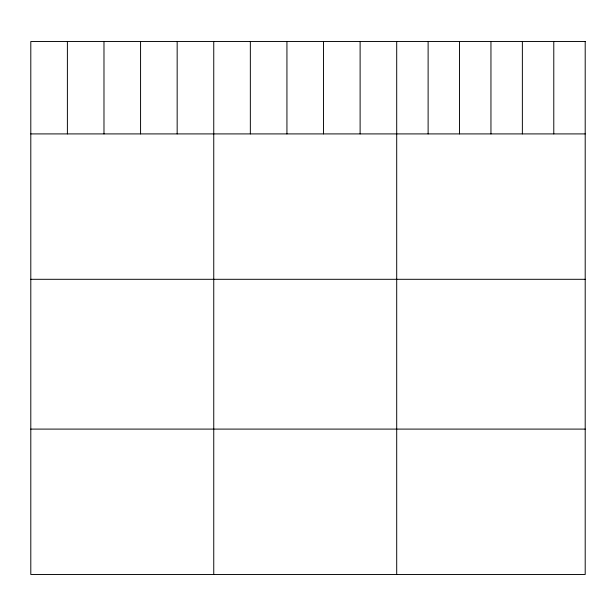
<?xml version="1.0" encoding="UTF-8"?>
<svg xmlns="http://www.w3.org/2000/svg" width="616" height="616" viewBox="0 0 616 616"><rect width="100%" height="100%" fill="white"/><g stroke="black" fill="none" stroke-linecap="round" stroke-linejoin="round"><path stroke-width="0.92" d="M30.8 133.911L585.2 133.911M30.8 279.302L585.2 279.302M30.8 429.098L585.2 429.098M553.784 41.511L553.784 133.911M522.368 41.511L522.368 133.911M490.952 41.511L490.952 133.911M459.536 41.511L459.536 133.911M428.12 41.511L428.12 133.911M396.704 41.511L396.704 574.489M360.114 41.511L360.114 133.911M323.523 41.511L323.523 133.911M286.933 41.511L286.933 133.911M250.342 41.511L250.342 133.911M213.752 41.511L213.752 574.489M177.162 41.511L177.162 133.911M140.571 41.511L140.571 133.911M103.981 41.511L103.981 133.911M67.39 41.511L67.39 133.911M585.2 41.511L30.8 41.511L30.8 574.489L585.2 574.489L585.2 41.511"/></g></svg>
